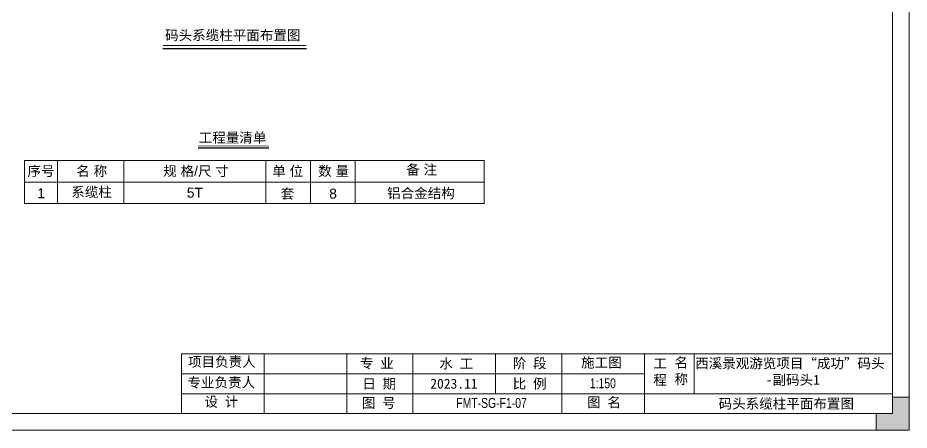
# Model space of a CAD drawing. Header units: millimetres. Extents: x 136606 to 1229059, y 82794 to 127566.
# Drawn here: x 615466 to 655881, y 82794 to 101473 of the extents above; entities that cross this region are included whole.
import ezdxf
from ezdxf.enums import TextEntityAlignment as Align

# ---------------------------------------------------------------- set-up
doc = ezdxf.new("R2010")
doc.units = ezdxf.units.MM
doc.layers.add('图框', color=7, linetype='Continuous', lineweight=13)
doc.layers.add('文本', color=3, linetype='Continuous', lineweight=13)
doc.styles.add('Arial', font='arial.ttf')
doc.styles.get("Standard").update_dxf_attribs({"font": 'arial.ttf'})

# ---------------------------------------------------------------- blocks, each defined once
blk = doc.blocks.new('GW-TK')
at = {"layer": '图框', "linetype": 'Continuous', "lineweight": 0}
h = blk.add_hatch(color=256, dxfattribs=at)
h.dxf.hatch_style = 1
h.paths.add_polyline_path([(927603.55, 464418.01), (927603.55, 464428.01), (927598.55, 464428.01), (927598.55, 464423.01), (927593.55, 464423.01), (927593.55, 464418.01)])
at = {"layer": '图框', "linetype": 'Continuous'}
for p, q in [((927383.55, 464441.02), (927383.55, 464423.01)), ((927408.55, 464441.02), (927408.55, 464423.01)), ((927433.55, 464441.02), (927433.55, 464423.01)), ((927453.55, 464441.02), (927453.55, 464423.01)), ((927478.55, 464441.02), (927478.55, 464429.01)), ((927498.55, 464441.02), (927498.55, 464423.01)), ((927523.55, 464441.02), (927523.55, 464423.01)), ((927538.55, 464441.02), (927538.55, 464429.01)), ((927383.55, 464435.01), (927523.55, 464435.01)), ((927451.56, 464429.01), (927383.55, 464429.01)), ((927383.55, 464429.01), (927598.55, 464429.01))]:
    blk.add_line(p, q, dxfattribs=at)
at = {"layer": '图框'}
for points in [[(927183.55, 464715.01), (927603.55, 464715.01), (927603.55, 464418.01), (927183.55, 464418.01)], [(927188.55, 464710.01), (927598.55, 464710.01), (927598.55, 464423.01), (927188.55, 464423.01)]]:
    blk.add_lwpolyline(points, close=True, dxfattribs=at)
at = {"layer": '图框', "linetype": 'Continuous'}
blk.add_lwpolyline([(927383.55, 464441.02), (927598.55, 464441.02)], dxfattribs=at)
at = {"layer": '图框', "linetype": 'Continuous', "lineweight": 0}
blk.add_lwpolyline([(927598.55, 464428.01), (927598.55, 464423.01), (927593.55, 464423.01), (927593.55, 464418.01), (927603.55, 464418.01), (927603.55, 464428.01)], close=True, dxfattribs=at)
at = {"layer": '图框', "linetype": 'Continuous', "char_height": 3, "attachment_point": 1}
for s, width, heights, insert in [('{\\fSimSun|b0|i0|c134|p2;项目负责人}', 26.0225, [0], (927385.56, 464440.15)), ('{\\fSimSun|b0|i0|c134|p2;专 业}', 12.8345, [0], (927437.53, 464439.73)), ('{\\fSimSun|b0|i0|c134|p2;阶 段}', 17.4775, [0], (927483.73, 464439.73)), ('{\\fSimSun|b0|i0|c134|p2;工 程}', 5.2119, [0], (927526.21, 464439.66)), ('{\\fSimSun|b0|i0|c134|p2;名 称}', 5.2119, [0], (927532.62, 464439.93)), ('{\\fSimSun|b0|i0|c134|p2;专业负责人}', 24.6361, [2.04], (927385.39, 464433.9)), ('{\\fSimSun|b0|i0|c134|p2;日 期}', 11.224, [0], (927438.25, 464433.55)), ('{\\fSimSun|b0|i0|c134|p2;比 例}', 10.9146, [0], (927483.71, 464433.55)), ('{\\fSimSun|b0|i0|c134|p2;设 计}', 16.2353, [0], (927390.55, 464428.09)), ('{\\fSimSun|b0|i0|c134|p2;图 号}', 23.6261, [0], (927438.11, 464427.75)), ('{\\fSimSun|b0|i0|c134|p2;图 名}', 12.066, [0], (927506.19, 464427.94))]:
    blk.add_mtext_dynamic_manual_height_columns(s, width=width, gutter_width=17.5, heights=heights, dxfattribs=dict(at, insert=insert))
at = {"layer": '图框', "color": 3, "linetype": 'Continuous', "char_height": 3, "attachment_point": 1}
for s, width, insert in [('{\\fSimSun|b0|i0|c134|p2;水 工}', 11.224, (927461.55, 464439.63)), ('\\pt9;{\\fSimSun|b0|i0|c134|p2;施工图}', 18.6303, (927504.36, 464439.94)), ('\\pi0.39911,t9.39911;{\\fSimSun|b0|i0|c134|p2;西溪景观游览项目“成功”码头\\P\\pi21.75744,t30.75744;-副码头1}', 60.0149, (927538.45, 464439.71)), ('{\\fSimSun|b0|i0|c134|p2;2023.11}', 11.224, (927458.8, 464433.55))]:
    blk.add_mtext_dynamic_manual_height_columns(s, width=width, gutter_width=17.5, heights=[0], dxfattribs=dict(at, insert=insert))

msp = doc.modelspace()

# ---------------------------------------------------------------- linework, layer by layer
for points in [[(622047.4912, 100085.5464), (628548.1425, 100085.5464)], [(623637.9726, 95578.4584), (626849.3761, 95578.4584)]]:
    msp.add_lwpolyline(points)
at = {"layer": '文本', "color": 7}
for p, q in [((636615.979, 95008.288), (615764.5048, 95008.288)), ((617264.8482, 95008.288), (617264.8482, 93057.9301)), ((620265.2172, 95008.288), (620265.2172, 93057.9301)), ((626715.0593, 95008.288), (626715.0593, 93057.9301)), ((628740.346, 95008.288), (628740.346, 93057.9301)), ((630765.6326, 95008.288), (630765.6326, 93057.9301)), ((636615.979, 94032.9301), (615764.5048, 94032.9301)), ((617264.8482, 93057.9301), (615764.5048, 93057.9301)), ((636615.979, 93057.9301), (617264.8482, 93057.9301))]:
    msp.add_line(p, q, dxfattribs=at)
for points, const_width in [([(622047.4912, 100223.0464), (628548.1425, 100223.0464)], 41.0063), ([(623637.9726, 95668.4584), (626849.3761, 95668.4584)], 32.805)]:
    msp.add_lwpolyline(points, dxfattribs=dict(at, const_width=const_width))
msp.add_lwpolyline([(615764.5048, 93057.9301), (615764.5048, 95008.288), (636615.979, 95008.288), (636615.979, 93057.9301)], dxfattribs=at)

# ---------------------------------------------------------------- block references
at = {"xscale": 150, "yscale": 150, "zscale": 150}
msp.add_blockref('GW-TK', (-138484651.387, -69579907.2778), dxfattribs=at)

# ---------------------------------------------------------------- texts
at = {"layer": '文本', "color": 7, "style": 'Arial'}
for p in [(622142.5398, 100687.0888), (647239.8288, 83995.7516)]:
    msp.add_text('码头系缆柱平面布置图', height=450, dxfattribs=at).set_placement(p, align=Align.MIDDLE_LEFT)
at = {"layer": '文本', "color": 7}
msp.add_text('工程量清单', height=450, dxfattribs=at).set_placement((623669.8906, 96047.6069), align=Align.MIDDLE_LEFT)
for s, p in [('序号', (616520.0037, 94541.6484)), ('名 称', (618815.3265, 94541.6484)), ('规 格/尺 寸', (623546.4521, 94541.6484)), ('单 位', (627700.4909, 94541.6484)), ('数 量', (629785.6066, 94541.6484)), ('备 注', (633777.2513, 94606.7496)), ('系缆柱', (618810.8226, 93589.546)), ('5T', (623493.8208, 93547.6889)), ('套', (627693.3186, 93510.9601)), ('铝合金结构', (633743.9291, 93540.9211)), ('1', (616519.2761, 93527.6607)), ('8', (629760.6594, 93510.9601))]:
    msp.add_text(s, height=450, dxfattribs=at).set_placement(p, align=Align.MIDDLE)
at = {"layer": '文本', "style": 'Arial', "width": 0.75}
for s, p in [('1:150', (641402.3451, 84558.241)), ('FMT-SG-F1-07', (635347.1879, 83667.0802))]:
    msp.add_text(s, height=450, dxfattribs=at).set_placement(p, align=Align.BOTTOM_LEFT)

doc.saveas('drawing.dxf')
